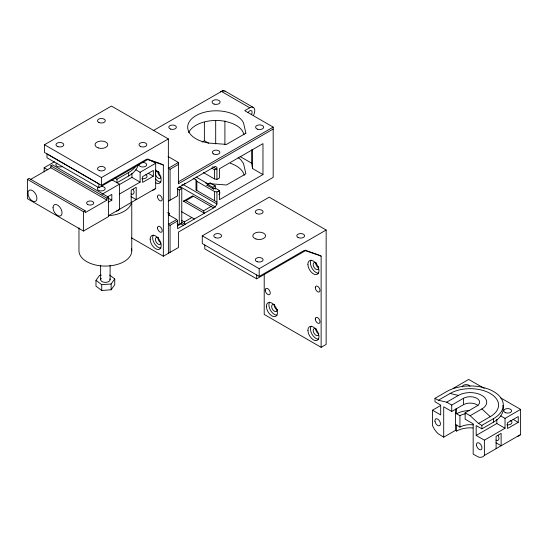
<?xml version="1.0" encoding="UTF-8"?>
<svg xmlns="http://www.w3.org/2000/svg" width="548" height="548" viewBox="0 0 548 548"><rect width="100%" height="100%" fill="white"/><g stroke="black" fill="none" stroke-linecap="round" stroke-linejoin="round"><path stroke-width="0.82" d="M152.748 190.19A14.248 8.227 60 0 0 155.687 188.396L155.687 163.27L150.495 160.269M169.222 215.713L169.222 213.227L167.757 212.377M168.257 214.604L176.757 219.508L177.593 220.96L177.593 228.687L215.261 206.945L216.933 204.041L216.933 191.964L219.447 190.512L219.447 199.691L262.971 174.565L262.971 143.638L219.447 168.763L219.447 177.949L216.933 179.395L214.426 178.915L203.438 172.572M273.185 129.04L178.429 183.744L178.429 181.813L273.185 127.109L273.185 177.367L178.429 232.071L178.429 247.538L163.338 256.224L131.554 237.873M177.353 225.927L181.778 223.372L181.778 188.581L179.271 190.026L179.271 224.824L177.114 223.584M193.095 178.203L196.006 179.881L196.006 190.026L216.933 202.109M256.676 274.973L256.676 278.836L306.202 250.237M517.661 436.318A14.248 8.227 60 0 0 520.6 434.523L520.6 409.397L500.584 397.841M109.627 275.075L114.751 278.925L114.751 284.727L111.128 289.776L101.743 290.495L95.975 286.152L95.975 280.357L99.599 275.302L101.305 275.171M111.128 289.776L111.128 283.98L114.751 278.925M219.447 190.512L215.261 188.094L213.59 189.06L206.891 185.197L210.24 182.97L215.261 185.875L215.261 189.087M206.891 185.197L210.24 182.97M163.338 256.224L163.338 165.023L146.597 159.221L101.401 185.32L44.484 152.454L44.484 144.727L111.443 106.065L168.359 138.925L168.387 253.334M44.141 171.935L44.141 167.743L54.396 161.824M50.834 165.811L52.512 164.845L108.593 197.225L108.593 216.556L83.481 231.051L27.4 198.671L27.4 179.347L29.071 178.374L85.152 210.754L85.152 212.686L106.915 200.123L106.915 198.191L50.834 165.811L50.834 167.743L106.915 200.123M30.524 179.47L50.834 167.743M153.187 130.664L222.584 90.797L224.838 90.995L253.299 107.429M44.484 144.727L101.401 177.586L168.359 138.925M98.887 187.731L98.887 183.875L46.991 153.906L46.991 157.769L98.887 187.731L148.412 159.139M114.957 178.086L116.964 179.244L128.684 172.483A33.147 19.139 0 0 0 135.863 166.27M138.103 164.927A33.147 19.139 0 0 1 135.863 169.75L134.472 171.449A33.147 19.139 0 0 1 128.684 175.963L116.964 182.724L116.964 179.244M253.299 115.628A7.103 4.103 -60 0 0 254.388 108.682A7.103 4.103 -60 0 0 249.744 107.778L244.723 110.675L273.185 127.109M101.894 194.328L119.471 184.176L119.471 209.309A14.248 8.227 60 0 1 116.532 211.103M135.836 169.784L140.117 172.257L155.687 163.27M119.382 184.614L131.917 177.381L140.117 182.114L140.117 172.257M202.157 142.021L204.377 140.74L208.624 143.186M107.538 196.862L111.819 194.389L111.819 200.184L108.251 202.246M27.4 179.347L83.481 211.72L85.152 210.754M106.915 198.191L108.593 197.225M119.471 194.033L140.117 182.114M153.337 176.216L142.624 182.402L142.624 176.607L153.337 170.421L153.337 176.216L148.152 173.223M178.429 183.744L178.429 162.482L168.387 168.284L170.058 169.25L178.429 164.414L178.429 162.482L168.085 156.509M108.49 215.652L155.687 188.396M168.387 201.143L177.593 195.828L177.593 188.094L215.261 166.352L216.933 167.318L216.933 179.395M183.457 201.143L185.964 200.664L203.541 210.809L204.377 213.227L183.457 201.143L192.663 195.828L213.59 207.911M185.964 200.664L193.499 196.314M207.726 184.423L212.747 187.32L215.261 185.875M168.106 213.871L169.222 213.227M176.757 219.508L168.387 224.338L170.058 225.31L170.058 252.368M170.058 225.31L177.593 220.96M181.361 220.234L184.292 221.926L191.821 217.577M203.541 210.809L211.076 206.459M321.128 347.322L321.128 256.122L304.387 250.32L259.19 276.418L202.274 243.559L202.274 235.825L269.232 197.164L326.149 230.023L326.149 344.418L321.128 347.322L264.211 314.456L264.211 274.397M202.274 235.825L259.19 268.684L326.149 230.023M472.972 427.954A19.18 11.07 0 0 0 456.6 431.077L455.429 430.399L443.709 437.167L438.222 433.776A14.248 8.227 60 0 1 432.488 425.481L432.488 410.212L440.695 414.939L440.695 405.075L435.002 401.794L435.002 398.314L446.723 391.546A33.147 19.139 0 0 1 493.597 391.546A33.147 19.139 0 0 1 493.597 418.61L493.597 422.09L481.877 428.851L476.185 425.57L476.185 435.427L484.384 440.16L505.03 428.241L505.03 418.384L520.6 409.397M453.134 388.422L468.704 379.435L484.274 388.422M435.002 398.314L438.352 400.245L450.066 393.478A28.407 16.399 0 0 1 490.248 393.478A28.407 16.399 0 0 1 490.248 416.672L478.527 423.44L470.157 415.706L465.136 412.808L465.136 419.186L473.171 423.83L473.171 454.176L478.568 457.094A14.248 8.227 60 0 0 484.384 455.429L520.6 434.523M432.488 410.212L440.599 405.527M438.352 400.245L446.723 402.177L458.436 395.409A16.57 9.569 0 0 1 481.877 395.409A16.57 9.569 0 0 1 481.877 408.945L490.248 416.672M446.723 402.177L451.744 405.075L463.464 398.314A9.467 5.466 0 0 1 476.856 398.314A9.467 5.466 0 0 1 476.856 406.041L465.136 412.808M443.709 437.167L443.709 406.815L451.744 411.459L463.464 404.691A9.467 5.466 0 0 1 478.034 405.52M470.157 415.706L481.877 408.945M478.527 423.44L481.877 425.371L493.597 418.61M476.185 435.427L496.831 423.508L505.03 428.241M518.25 422.344L507.537 428.529L507.537 422.734L518.25 416.549L518.25 422.344L513.065 419.35M222.584 90.797L220.399 91.865M222.509 91.269L223.796 90.673M211.494 168.037L214.426 169.729L216.933 169.25L212.603 166.75M181.778 185.032L183.457 184.71M95.975 280.357L101.743 284.693L111.128 283.98M196.006 179.881L196.848 181.333L214.426 191.478L216.933 191.964M450.066 393.478L458.436 395.409M147.316 159.084L160.865 163.777M305.106 250.183L318.655 254.875M221.289 91.345L249.744 107.778M240.086 156.523L251.655 163.201L252.491 168.517L262.971 174.565M196.04 176.997L208.562 184.231M161.667 164.058L163.338 165.023M319.457 255.156L321.128 256.122M184.292 183.265L185.128 183.744M183.244 184.594L216.933 204.041M180.107 186.649L215.261 206.945M178.949 186.943L181.778 188.581M177.148 188.807L179.271 190.026M181.347 211.528L194.335 219.022M111.984 179.854L119.471 184.176M181.518 222.255L185.128 224.338L184.292 221.926M180.491 223.598L183.457 225.31M131.027 196.643L136.212 199.643L136.212 187.272L131.191 190.17L131.191 202.541M500.749 415.911L505.03 418.384M256.676 278.836L204.781 248.874L204.781 245.004M108.12 198.047L111.819 200.184M44.141 167.743L47.847 169.887M455.429 413.096L459.943 415.706A14.44 8.336 0 0 1 465.629 413.685M495.94 442.77L501.125 445.764L501.125 433.393L496.104 436.297L496.104 448.668M455.429 424.501L459.943 427.111A14.44 8.336 0 0 1 473.321 424.871M238.12 157.66L240.702 159.598L243.538 163.557L245.874 173.805L226.495 184.991L208.747 183.642A28.407 16.399 0 0 1 205.61 183.046M224.838 90.995L225.639 91.735M212.747 187.32L213.59 189.06M244.024 134.746C241.757 125.91 231.455 122.594 223.454 121.026A28.407 16.399 0 0 0 188.656 132.623M496.831 419.398L496.831 423.508M484.384 440.16L484.384 455.429M481.877 425.371L481.877 428.851M463.464 398.314L463.464 404.691M459.943 415.706L459.943 427.111M456.6 408.883L456.6 413.774A19.18 11.07 0 0 1 469.684 410.534M456.6 431.077L456.6 425.18A19.18 11.07 0 0 1 456.936 424.988M455.429 409.02L455.429 430.399M451.744 405.075L451.744 411.459M259.19 268.684L259.19 276.418M252.491 149.289L252.491 168.517M251.655 149.823L251.655 163.201M224.906 121.005L224.906 144.412M215.693 120.519L215.693 143.925M214.426 169.729L214.426 178.915M214.426 191.478L214.426 200.664M204.377 122.348L204.377 140.74M196.848 181.333L196.848 190.512M170.058 169.25L170.058 200.178M131.917 173.271L131.917 177.381M131.76 202.281L131.76 250.84M128.684 172.483L128.684 175.963M110.1 265.239L110.1 279.644M101.743 284.693L101.743 290.495M101.401 177.586L101.401 185.32M100.627 265.239L100.627 279.644M83.481 211.72L83.481 231.051M78.967 227.838L78.967 250.84A26.4 15.241 0 0 0 107.435 266.033A26.4 15.241 0 0 0 131.438 248.456M318.724 267.917A3.905 2.254 60 0 1 315.771 262.266M318.655 268.225A3.905 2.254 60 0 1 315.401 268.856A3.905 2.254 60 0 1 313.237 263.848A3.905 2.254 60 0 1 316.484 263.218M318.587 266.636A3.905 2.254 60 0 1 318.655 266.979M277.644 310.106A3.905 2.254 60 0 1 274.26 304.25M277.178 309.654A3.905 2.254 60 0 1 274.418 311.25A3.905 2.254 60 0 1 271.657 306.469A3.905 2.254 60 0 1 274.418 304.873M318.477 333.787A3.905 2.254 60 0 1 315.812 328.231M318.731 333.643A3.905 2.254 60 0 1 315.97 335.239A3.905 2.254 60 0 1 313.203 330.458A3.905 2.254 60 0 1 315.97 328.862M277.178 315.182A7.816 4.507 60 0 1 270.513 310.319A7.816 4.507 60 0 1 269.637 302.112M318.731 339.171A7.816 4.507 60 0 1 312.059 334.307A7.816 4.507 60 0 1 311.182 326.101M318.703 273.157A7.816 4.507 60 0 1 312.038 268.294A7.816 4.507 60 0 1 311.161 260.088M502.859 405.438A33.147 19.139 0 0 1 500.776 415.877L499.386 417.576A33.147 19.139 0 0 1 493.597 422.09M498.07 435.359A4.261 2.459 60 0 1 498.728 439.523A4.261 2.459 60 0 1 495.94 440.065M510.174 420.439A4.261 2.459 0 0 1 511.599 423.446A4.261 2.459 0 0 1 506.763 424.844M462.286 386.874A3.905 2.254 0 0 1 465.684 384.641A3.905 2.254 0 0 1 469.965 386.292M101.277 186.43A3.905 2.254 0 0 1 105.052 189.272A3.905 2.254 0 0 1 99.325 190.642A3.905 2.254 0 0 1 98.517 187.094M62.52 166.311A3.905 2.254 0 0 1 56.999 166.311A3.905 2.254 0 0 1 56.999 163.119M133.157 189.231A4.261 2.459 60 0 1 133.815 193.396A4.261 2.459 60 0 1 131.027 193.937M141.788 162.537A3.905 2.254 0 0 1 146.686 164.523A3.905 2.254 0 0 1 142.453 166.962A3.905 2.254 0 0 1 139.021 164.133M145.891 174.627A4.261 2.459 0 0 1 146.494 177.538A4.261 2.459 0 0 1 141.85 178.716M131.616 202.171A26.4 15.241 0 0 1 108.429 215.72M109.936 278.932A4.733 2.733 0 0 1 104.743 282.35A4.733 2.733 0 0 1 101.264 278.274M160.824 176.764A3.905 2.254 60 0 1 157.982 171.319M160.831 177.257A3.905 2.254 60 0 1 157.523 177.682A3.905 2.254 60 0 1 155.454 172.709A3.905 2.254 60 0 1 158.694 172.12M158.954 172.346A3.905 2.254 60 0 1 159.208 172.599M160.687 242.689A3.905 2.254 60 0 1 158.023 237.133M160.845 243.319A3.905 2.254 60 0 1 157.701 243.812A3.905 2.254 60 0 1 155.427 239.086A3.905 2.254 60 0 1 158.18 237.764M155.639 170.01A7.816 4.507 60 0 1 161.167 179.58A7.816 4.507 60 0 1 155.639 182.765M160.941 248.073A7.816 4.507 60 0 1 154.269 243.209A7.816 4.507 60 0 1 153.392 235.003M160.913 182.059A7.816 4.507 60 0 1 155.392 178.867M230.304 163.263A28.407 16.399 0 0 1 244.264 175.326M218.775 191.382A3.788 2.185 0 0 1 218.775 194.478M248.086 112.621A3.315 1.911 -60 0 1 251.402 110.71A3.315 1.911 -60 0 1 251.402 114.532M245.874 133.212L226.495 144.398L208.747 143.049A28.407 16.399 0 0 1 196.006 115.607A28.407 16.399 0 0 1 243.538 122.958L245.874 133.212M257.238 261.745A3.905 2.254 0 0 0 263.095 259.793A3.905 2.254 0 0 0 257.238 257.841A3.905 2.254 0 0 0 257.238 261.745M215.72 237.777A3.905 2.254 0 0 0 221.577 235.825A3.905 2.254 0 0 0 215.72 233.873A3.905 2.254 0 0 0 215.72 237.777M256.683 213.583A3.905 2.254 0 0 0 263.033 212.24A3.905 2.254 0 0 0 257.848 209.733A3.905 2.254 0 0 0 256.683 213.583M298.139 237.524A3.905 2.254 0 0 0 304.537 236.257A3.905 2.254 0 0 0 299.434 233.688A3.905 2.254 0 0 0 298.139 237.524M255.991 239.017A6.391 3.692 0 0 0 265.581 235.825A6.391 3.692 0 0 0 255.991 232.626A6.391 3.692 0 0 0 255.991 239.017M307.908 264.3A7.816 4.507 60 0 0 316.196 274.61A7.816 4.507 60 0 0 316.196 263.561A7.816 4.507 60 0 0 307.908 264.3M266.383 306.325A7.816 4.507 60 0 0 274.671 316.634A7.816 4.507 60 0 0 274.671 305.585A7.816 4.507 60 0 0 266.383 306.325M307.935 330.314A7.816 4.507 60 0 0 316.217 340.616A7.816 4.507 60 0 0 316.217 329.567A7.816 4.507 60 0 0 307.935 330.314M315.292 319.018A3.315 1.911 60 0 0 318.813 323.389A3.315 1.911 60 0 0 318.813 318.703A3.315 1.911 60 0 0 315.292 319.018M265.239 290.118A3.548 2.048 60 0 0 269.006 294.803A3.548 2.048 60 0 0 269.006 289.782A3.548 2.048 60 0 0 265.239 290.118M315.292 287.7A3.315 1.911 60 0 0 318.813 292.07A3.315 1.911 60 0 0 318.813 287.385A3.315 1.911 60 0 0 315.292 287.7M476.5 445.366A3.905 2.254 60 0 0 481.055 449.689A3.905 2.254 60 0 0 480.048 443.702A3.905 2.254 60 0 0 476.5 445.366M434.975 421.405A3.905 2.254 60 0 0 439.53 425.728A3.905 2.254 60 0 0 438.523 419.741A3.905 2.254 60 0 0 434.975 421.405M505.756 412.802A3.905 2.254 0 0 0 511.613 410.842A3.905 2.254 0 0 0 505.756 408.89A3.905 2.254 0 0 0 505.756 412.802M99.448 170.647A3.905 2.254 0 0 0 105.305 168.695A3.905 2.254 0 0 0 99.448 166.743A3.905 2.254 0 0 0 99.448 170.647M57.93 146.679A3.905 2.254 0 0 0 63.787 144.727A3.905 2.254 0 0 0 57.93 142.775A3.905 2.254 0 0 0 57.93 146.679M98.893 122.485A3.905 2.254 0 0 0 105.243 121.142A3.905 2.254 0 0 0 100.058 118.635A3.905 2.254 0 0 0 98.893 122.485M140.35 146.426A3.905 2.254 0 0 0 146.748 145.158A3.905 2.254 0 0 0 141.644 142.59A3.905 2.254 0 0 0 140.35 146.426M98.202 147.919A6.391 3.692 0 0 0 107.792 144.727A6.391 3.692 0 0 0 98.202 141.528A6.391 3.692 0 0 0 98.202 147.919M150.145 239.209A7.816 4.507 60 0 0 158.427 249.518A7.816 4.507 60 0 0 158.427 238.469A7.816 4.507 60 0 0 150.145 239.209M157.509 227.913A3.315 1.911 60 0 0 161.023 232.29A3.315 1.911 60 0 0 161.023 227.605A3.315 1.911 60 0 0 157.509 227.913M157.509 196.602A3.315 1.911 60 0 0 161.023 200.972A3.315 1.911 60 0 0 161.023 196.287A3.315 1.911 60 0 0 157.509 196.602M214.083 104.086A4.028 2.322 0 0 0 220.125 102.079A4.028 2.322 0 0 0 214.083 100.065A4.028 2.322 0 0 0 214.083 104.086M257.608 129.218A4.028 2.322 0 0 0 263.65 127.204A4.028 2.322 0 0 0 257.608 125.191A4.028 2.322 0 0 0 257.608 129.218M213.419 153.878A3.788 2.185 0 0 0 219.755 152.899A3.788 2.185 0 0 0 215.117 150.221A3.788 2.185 0 0 0 213.419 153.878M170.681 129.102A3.788 2.185 0 0 0 176.36 127.204A3.788 2.185 0 0 0 170.681 125.314A3.788 2.185 0 0 0 170.681 129.102M27.9 193.163A6.391 3.692 60 0 0 34.682 201.602A6.391 3.692 60 0 0 34.682 192.56A6.391 3.692 60 0 0 27.9 193.163M53.012 207.665A6.391 3.692 60 0 0 59.794 216.097A6.391 3.692 60 0 0 59.794 207.055A6.391 3.692 60 0 0 53.012 207.665M87.666 204.473A3.548 2.048 0 0 0 93.605 203.555A3.548 2.048 0 0 0 89.256 201.041A3.548 2.048 0 0 0 87.666 204.473"/></g></svg>
